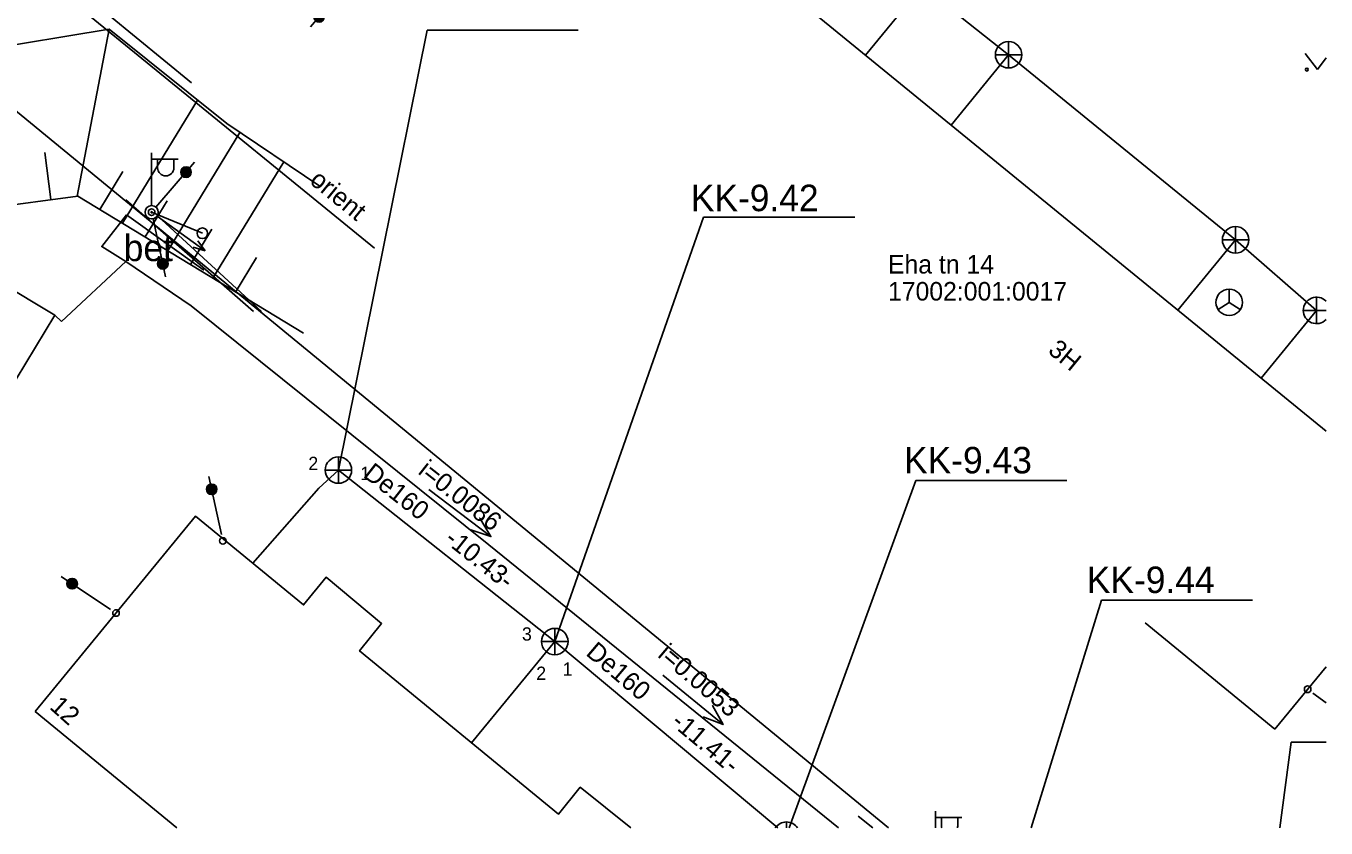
# Model space of a CAD drawing. Extents: x 642106.8 to 642191, y 6457366.5 to 6457457.8.
# Drawn here: x 642141.89 to 642191.02, y 6457366.53 to 6457396.82 of the extents above; entities that cross this region are included whole.
import ezdxf

# ---------------------------------------------------------------- set-up
doc = ezdxf.new("R2010")
doc.units = 0
for name, color, linetype in [('Default', 7, 'Continuous'), ('HALJASTUS', 7, 'Continuous'), ('HOONE', 7, 'Continuous'), ('KAEVU-INFO', 7, 'Continuous'), ('KKAEV', 7, 'Continuous'), ('KTRASS', 7, 'Continuous'), ('MPOHULIIN', 7, 'Continuous'), ('PIIR', 7, 'Continuous'), ('POST', 7, 'Continuous'), ('RAJATIS', 7, 'Continuous'), ('RELJEEF', 7, 'Continuous'), ('SIKAEV', 7, 'Continuous'), ('SIOHULIIN', 7, 'Continuous'), ('TEE', 7, 'Continuous'), ('TORU_NR', 7, 'Continuous'), ('trassiifo-kanal', 7, 'Continuous'), ('VTRASS', 7, 'Continuous')]:
    doc.layers.add(name, color=color, linetype=linetype)

# ---------------------------------------------------------------- blocks, each defined once
blk = doc.blocks.new('KAKAEV_17')
at = {"layer": 'KKAEV'}
for p, q in [((0, -50), (0, 50)), ((-50, 0), (50, 0))]:
    blk.add_line(p, q, dxfattribs=at)
blk.add_circle((0, 0), 50, dxfattribs=at)
blk = doc.blocks.new('KAKAEV_18')
at = {"layer": 'KKAEV'}
for p, q in [((0, -50), (0, 50)), ((-50, 0), (50, 0))]:
    blk.add_line(p, q, dxfattribs=at)
blk.add_circle((0, 0), 50, dxfattribs=at)
blk = doc.blocks.new('SIKAEV_4')
at = {"layer": 'SIKAEV'}
for p, q in [((0, 50), (0, 0)), ((0, 0), (-41.5, -27.5)), ((0, 0), (41.5, -27.5))]:
    blk.add_line(p, q, dxfattribs=at)
blk.add_circle((0, 0), 50, dxfattribs=at)
blk = doc.blocks.new('BEPOST_25')
at = {"layer": 'POST'}
for radius in [25, 2.34]:
    blk.add_circle((0, 0), radius, dxfattribs=at)
blk = doc.blocks.new('POINT_DISPLAY')
at = {"layer": 'Default'}
blk.add_circle((0, 0), 12.5, dxfattribs=at)
blk = doc.blocks.new('VAPOST_30')
at = {"layer": 'POST'}
for p, q in [((0, 25), (0, 225)), ((0, 200), (100, 200)), ((22.7, 167.9), (22.7, 200)), ((83.9, 167.9), (83.9, 200))]:
    blk.add_line(p, q, dxfattribs=at)
blk.add_arc((53.3, 167.9), 30.6, 180, 0, dxfattribs=at)
blk.add_blockref('POINT_DISPLAY', (0, 0), dxfattribs=at)
blk = doc.blocks.new('TUPOST_13')
at = {"layer": 'POST'}
blk.add_circle((0, 0), 20, dxfattribs=at)
blk = doc.blocks.new('SISUUN_45')
at = {"layer": 'SIOHULIIN'}
blk.add_line((25, 0), (249.1, 0), dxfattribs=at)
for radius in [19.9, 19, 18, 17.1, 16.2, 15.2, 14.3, 13.3, 12.4, 11.4, 10.5, 9.53, 8.58, 7.63, 6.69, 5.74, 4.79, 3.85, 2.9, 1.95, 1.01, 0.061]:
    blk.add_circle((199.5, 0), radius, dxfattribs=at)
blk.add_blockref('POINT_DISPLAY', (0, 0), dxfattribs=at)
blk = doc.blocks.new('SISUUN_46')
at = {"layer": 'SIOHULIIN'}
blk.add_line((25, 0), (249.1, 0), dxfattribs=at)
for radius in [19.9, 19, 18, 17.1, 16.2, 15.2, 14.3, 13.3, 12.4, 11.4, 10.5, 9.53, 8.58, 7.63, 6.69, 5.74, 4.79, 3.85, 2.9, 1.95, 1.01, 0.061]:
    blk.add_circle((199.5, 0), radius, dxfattribs=at)
blk.add_blockref('POINT_DISPLAY', (0, 0), dxfattribs=at)
blk = doc.blocks.new('SISUUN_47')
at = {"layer": 'SIOHULIIN'}
blk.add_line((25, 0), (249.1, 0), dxfattribs=at)
for radius in [19.9, 19, 18, 17.1, 16.2, 15.2, 14.3, 13.3, 12.4, 11.4, 10.5, 9.53, 8.58, 7.63, 6.69, 5.74, 4.79, 3.85, 2.9, 1.95, 1.01, 0.061]:
    blk.add_circle((199.5, 0), radius, dxfattribs=at)
blk.add_blockref('POINT_DISPLAY', (0, 0), dxfattribs=at)
blk = doc.blocks.new('SISUUN_48')
at = {"layer": 'SIOHULIIN'}
blk.add_line((25, 0), (249.1, 0), dxfattribs=at)
for radius in [19.9, 19, 18, 17.1, 16.2, 15.2, 14.3, 13.3, 12.4, 11.4, 10.5, 9.53, 8.58, 7.63, 6.69, 5.74, 4.79, 3.85, 2.9, 1.95, 1.01, 0.061]:
    blk.add_circle((199.5, 0), radius, dxfattribs=at)
blk.add_blockref('POINT_DISPLAY', (0, 0), dxfattribs=at)
blk = doc.blocks.new('MPSUUN_95')
at = {"layer": 'MPOHULIIN'}
for p, q in [((25, 0), (250, 0)), ((250, 0), (204.8, -14.8)), ((250, 0), (204.9, 15))]:
    blk.add_line(p, q, dxfattribs=at)
blk.add_blockref('POINT_DISPLAY', (0, 0), dxfattribs=at)
blk = doc.blocks.new('SISUUN_49')
at = {"layer": 'SIOHULIIN'}
blk.add_line((25, 0), (249.1, 0), dxfattribs=at)
for radius in [19.9, 19, 18, 17.1, 16.2, 15.2, 14.3, 13.3, 12.4, 11.4, 10.5, 9.53, 8.58, 7.63, 6.69, 5.74, 4.79, 3.85, 2.9, 1.95, 1.01, 0.061]:
    blk.add_circle((199.5, 0), radius, dxfattribs=at)
blk.add_blockref('POINT_DISPLAY', (0, 0), dxfattribs=at)
blk = doc.blocks.new('KAKAEV')
at = {"layer": 'Default'}
for p, q in [((0, -100), (0, 100)), ((-100, 0), (100, 0))]:
    blk.add_line(p, q, dxfattribs=at)
blk.add_circle((0, 0), 100, dxfattribs=at)

msp = doc.modelspace()

# ---------------------------------------------------------------- linework, layer by layer
at = {"layer": 'Default'}
msp.add_line((642170.626, 6457366.526), (642170.626, 6457366.753), dxfattribs=at)
msp.add_circle((642190.323, 6457371.765), 0.125, dxfattribs=at)
msp.add_arc((642170.626, 6457366.253), 0.5, 33.0871, 146.9129, dxfattribs=at)
at = {"layer": 'HALJASTUS'}
for p, q in [((642190.229, 6457395.779), (642190.692, 6457395.173)), ((642190.692, 6457395.173), (642191.016, 6457395.613)), ((642146.867, 6457389.642), (642150.786, 6457386.036))]:
    msp.add_line(p, q, dxfattribs=at)
msp.add_circle((642190.291, 6457395.173), 0.055, dxfattribs=at)
at = {"layer": 'HOONE'}
for p, q in [((642131.238, 6457366.526), (642142.983, 6457385.9)), ((642184.178, 6457374.279), (642189.087, 6457370.257))]:
    msp.add_line(p, q, dxfattribs=at)
for points in [[(642191.016, 6457381.513), (642157.896, 6457408.549)], [(642142.983, 6457385.9), (642138.674, 6457388.482), (642137.037, 6457385.938), (642141.331, 6457383.175)], [(642164.75, 6457366.526), (642162.834, 6457368.064), (642162.008, 6457367.044), (642154.495, 6457373.217), (642155.33, 6457374.248), (642153.231, 6457375.998), (642152.384, 6457374.952), (642148.297, 6457378.31), (642142.234, 6457370.931)], [(642189.087, 6457370.257), (642191.016, 6457372.611)], [(642142.234, 6457370.931), (642147.595, 6457366.526)]]:
    msp.add_lwpolyline(points, dxfattribs=at)
at = {"layer": 'KAEVU-INFO'}
for p, q in [((642153.697, 6457380.046), (642157.045, 6457396.656)), ((642157.045, 6457396.656), (642162.757, 6457396.656)), ((642161.873, 6457373.566), (642167.495, 6457389.603)), ((642167.495, 6457389.603), (642173.207, 6457389.603)), ((642170.726, 6457366.526), (642175.514, 6457379.653)), ((642175.514, 6457379.653), (642181.226, 6457379.653)), ((642179.874, 6457366.526), (642182.527, 6457375.137)), ((642182.527, 6457375.137), (642188.239, 6457375.137)), ((642189.27, 6457366.526), (642189.696, 6457369.765)), ((642189.696, 6457369.765), (642191.016, 6457369.765))]:
    msp.add_line(p, q, dxfattribs=at)
at = {"layer": 'KKAEV'}
for p, q in [((642190.656, 6457385.576), (642190.656, 6457386.576)), ((642190.156, 6457386.076), (642191.016, 6457386.076))]:
    msp.add_line(p, q, dxfattribs=at)
msp.add_arc((642190.656, 6457386.076), 0.5, 43.9754, 316.0246, dxfattribs=at)
at = {"layer": 'KTRASS'}
for p, q in [((642175.756, 6457398.321), (642173.62, 6457395.714)), ((642179.022, 6457395.733), (642176.848, 6457393.079)), ((642187.599, 6457388.742), (642185.42, 6457386.082)), ((642161.873, 6457373.566), (642153.697, 6457380.046)), ((642153.697, 6457380.046), (642153.697, 6457380.046)), ((642152.957, 6457379.358), (642150.459, 6457376.533)), ((642170.299, 6457366.526), (642161.873, 6457373.566))]:
    msp.add_line(p, q, dxfattribs=at)
for points in [[(642159.138, 6457411.11), (642164.229, 6457407.793), (642167.45, 6457405.031), (642175.756, 6457398.321), (642179.022, 6457395.733), (642187.599, 6457388.742), (642190.656, 6457386.076), (642188.56, 6457383.518)], [(642152.957, 6457379.358), (642153.697, 6457380.046)], [(642161.873, 6457373.566), (642158.728, 6457369.739)]]:
    msp.add_lwpolyline(points, dxfattribs=at)
at = {"layer": 'MPOHULIIN'}
msp.add_line((642190.524, 6457371.617), (642191.016, 6457371.254), dxfattribs=at)
at = {"layer": 'PIIR'}
for points in [[(642191.016, 6457398.679), (642163.96, 6457421.08), (642140.14, 6457418.71), (642135.72, 6457409.49), (642131.89, 6457401.51), (642141.36, 6457393.74), (642174.483, 6457366.526)], [(642174.483, 6457366.526), (642141.36, 6457393.74), (642129.76, 6457374.81), (642124.685, 6457366.526)]]:
    msp.add_lwpolyline(points, dxfattribs=at)
at = {"layer": 'POST'}
for p, q in [((642176.26, 6457366.526), (642176.26, 6457367.167)), ((642176.26, 6457366.917), (642177.26, 6457366.917)), ((642176.487, 6457366.596), (642176.487, 6457366.917)), ((642177.099, 6457366.596), (642177.099, 6457366.917))]:
    msp.add_line(p, q, dxfattribs=at)
msp.add_lwpolyline([(642148.556, 6457388.99), (642146.64, 6457389.783)], dxfattribs=at)
for start, end in [(180, 193.2266), (346.7734, 0)]:
    msp.add_arc((642176.793, 6457366.596), 0.306, start, end, dxfattribs=at)
at = {"layer": 'RAJATIS'}
for p, q in [((642145.686, 6457389.682), (642148.614, 6457387.599)), ((642145.666, 6457387.919), (642148.135, 6457386.243))]:
    msp.add_line(p, q, dxfattribs=at)
msp.add_lwpolyline([(642145.686, 6457389.682), (642144.755, 6457388.486), (642145.666, 6457387.919)], dxfattribs=at)
at = {"layer": 'RELJEEF'}
for p, q in [((642143.827, 6457390.394), (642145.038, 6457396.701)), ((642145.539, 6457389.371), (642148.371, 6457394.023)), ((642147.248, 6457388.331), (642149.97, 6457392.802)), ((642142.836, 6457390.261), (642142.598, 6457392.044)), ((642148.956, 6457387.291), (642151.63, 6457391.684)), ((642144.685, 6457389.89), (642145.555, 6457391.32)), ((642146.394, 6457388.851), (642147.223, 6457390.213)), ((642148.102, 6457387.811), (642148.911, 6457389.14)), ((642149.81, 6457386.771), (642150.605, 6457388.077))]:
    msp.add_line(p, q, dxfattribs=at)
for points in [[(642152.998, 6457390.763), (642149.479, 6457393.133), (642145.038, 6457396.701), (642140.142, 6457395.89), (642134.681, 6457388.245), (642128.726, 6457380.472), (642125.159, 6457373.617), (642120.757, 6457366.526)], [(642152.373, 6457385.211), (642143.853, 6457390.397), (642140.444, 6457389.942), (642139.154, 6457388.874), (642136.776, 6457386.14), (642134.343, 6457383.261), (642127.62, 6457372.686), (642123.846, 6457366.526)]]:
    msp.add_lwpolyline(points, dxfattribs=at)
at = {"layer": 'TEE'}
for points in [[(642148.142, 6457394.675), (642145.007, 6457397.243)], [(642145.665, 6457390.253), (642150.491, 6457386.037)], [(642143.234, 6457385.651), (642145.666, 6457387.919)], [(642148.135, 6457386.243), (642159.375, 6457377.217), (642172.597, 6457366.526)], [(642143.234, 6457385.651), (642142.983, 6457385.9)]]:
    msp.add_lwpolyline(points, dxfattribs=at)
at = {"layer": 'trassiifo-kanal'}
for points in [[(642157.112, 6457379.312), (642159.457, 6457377.532), (642159.035, 6457378.232), (642159.457, 6457377.532), (642158.701, 6457377.792)], [(642165.954, 6457372.299), (642168.231, 6457370.432), (642167.835, 6457371.147), (642168.231, 6457370.432), (642167.484, 6457370.72)], [(642173.337, 6457366.967), (642173.894, 6457366.526)]]:
    msp.add_lwpolyline(points, dxfattribs=at)
at = {"layer": 'VTRASS'}
msp.add_lwpolyline([(642155.064, 6457388.424), (642137.184, 6457402.988), (642122.79, 6457405.578)], dxfattribs=at)

# ---------------------------------------------------------------- block references
at = {"layer": 'KKAEV'}
for name, p, xscale, yscale in [('KAKAEV_18', (642179.022, 6457395.733), 0.01, 0.01), ('KAKAEV_17', (642187.599, 6457388.742), 0.01, 0.01), ('KAKAEV', (642153.697, 6457380.046), 0.005, 0.005), ('KAKAEV', (642161.873, 6457373.566), 0.005, 0.005)]:
    msp.add_blockref(name, p, dxfattribs=dict(at, xscale=xscale, yscale=yscale))
at = {"layer": 'MPOHULIIN', "xscale": 0.009999999999999998, "yscale": 0.010000000000000002, "rotation": -35.82155454529349}
msp.add_blockref('MPSUUN_95', (642146.64, 6457389.783), dxfattribs=at)
at = {"layer": 'POST', "xscale": 0.01, "yscale": 0.01}
for name, p in [('VAPOST_30', (642146.64, 6457389.783)), ('BEPOST_25', (642146.64, 6457389.783)), ('TUPOST_13', (642148.556, 6457388.99))]:
    msp.add_blockref(name, p, dxfattribs=at)
at = {"layer": 'SIKAEV', "xscale": 0.01, "yscale": 0.01}
msp.add_blockref('SIKAEV_4', (642187.358, 6457386.38), dxfattribs=at)
at = {"layer": 'SIOHULIIN'}
for name, p, xscale, yscale, rotation in [('SISUUN_49', (642154.264, 6457398.68), 0.01, 0.009999999999999998, -130.5932640988969), ('SISUUN_48', (642146.64, 6457389.783), 0.009999999999999998, 0.01, 49.40673590110312), ('SISUUN_47', (642146.64, 6457389.783), 0.010000000000000002, 0.009999999999999998, -77.77169619783126), ('SISUUN_45', (642149.33, 6457377.37), 0.01, 0.010000000000000002, 102.22830380868754), ('SISUUN_46', (642145.293, 6457374.646), 0.01, 0.010000000000000002, 146.2783500749846)]:
    msp.add_blockref(name, p, dxfattribs=dict(at, xscale=xscale, yscale=yscale, rotation=rotation))

# ---------------------------------------------------------------- texts
at = {"layer": 'HOONE'}
for s, rotation, p in [('3H', 320.6749, (642180.471, 6457384.498)), ('12', 318.0962, (642142.748, 6457371.056))]:
    msp.add_text(s, height=0.7, rotation=rotation, dxfattribs=at).set_placement(p)
at = {"layer": 'KAEVU-INFO'}
for s, p in [('KK-9.42', (642167.012, 6457389.824)), ('KK-9.43', (642175.071, 6457379.92)), ('KK-9.44', (642181.977, 6457375.401))]:
    msp.add_text(s, height=1, dxfattribs=at).set_placement(p)
at = {"layer": 'PIIR'}
for s, p in [('Eha tn 14', (642174.464, 6457387.469)), ('17002:001:0017', (642174.464, 6457386.449))]:
    msp.add_text(s, height=0.7, dxfattribs=at).set_placement(p)
at = {"layer": 'TEE'}
msp.add_text('bet', height=1, dxfattribs=at).set_placement((642145.584, 6457387.939))
at = {"layer": 'TORU_NR'}
for s, p in [('2', (642152.562, 6457380.047)), ('1', (642154.519, 6457379.668)), ('3', (642160.633, 6457373.605)), ('1', (642162.171, 6457372.279)), ('2', (642161.172, 6457372.121))]:
    msp.add_text(s, height=0.5, dxfattribs=at).set_placement(p)
at = {"layer": 'trassiifo-kanal'}
for s, rotation, p in [(' De160', 321.8813, (642154.396, 6457379.977)), ('i=0.0086', 321.8813, (642156.668, 6457379.933)), ('-10.43-', 321.6009, (642157.67, 6457377.347)), (' De160', 319.6385, (642162.813, 6457373.252)), ('i=0.0053', 319.6385, (642165.724, 6457373.014)), ('-11.41-', 320.1218, (642166.226, 6457370.448))]:
    msp.add_text(s, height=0.7, rotation=rotation, dxfattribs=at).set_placement(p)
at = {"layer": 'VTRASS'}
msp.add_text('orient', height=0.7, rotation=320.8361, dxfattribs=at).set_placement((642152.568, 6457390.906))

doc.saveas('drawing.dxf')
